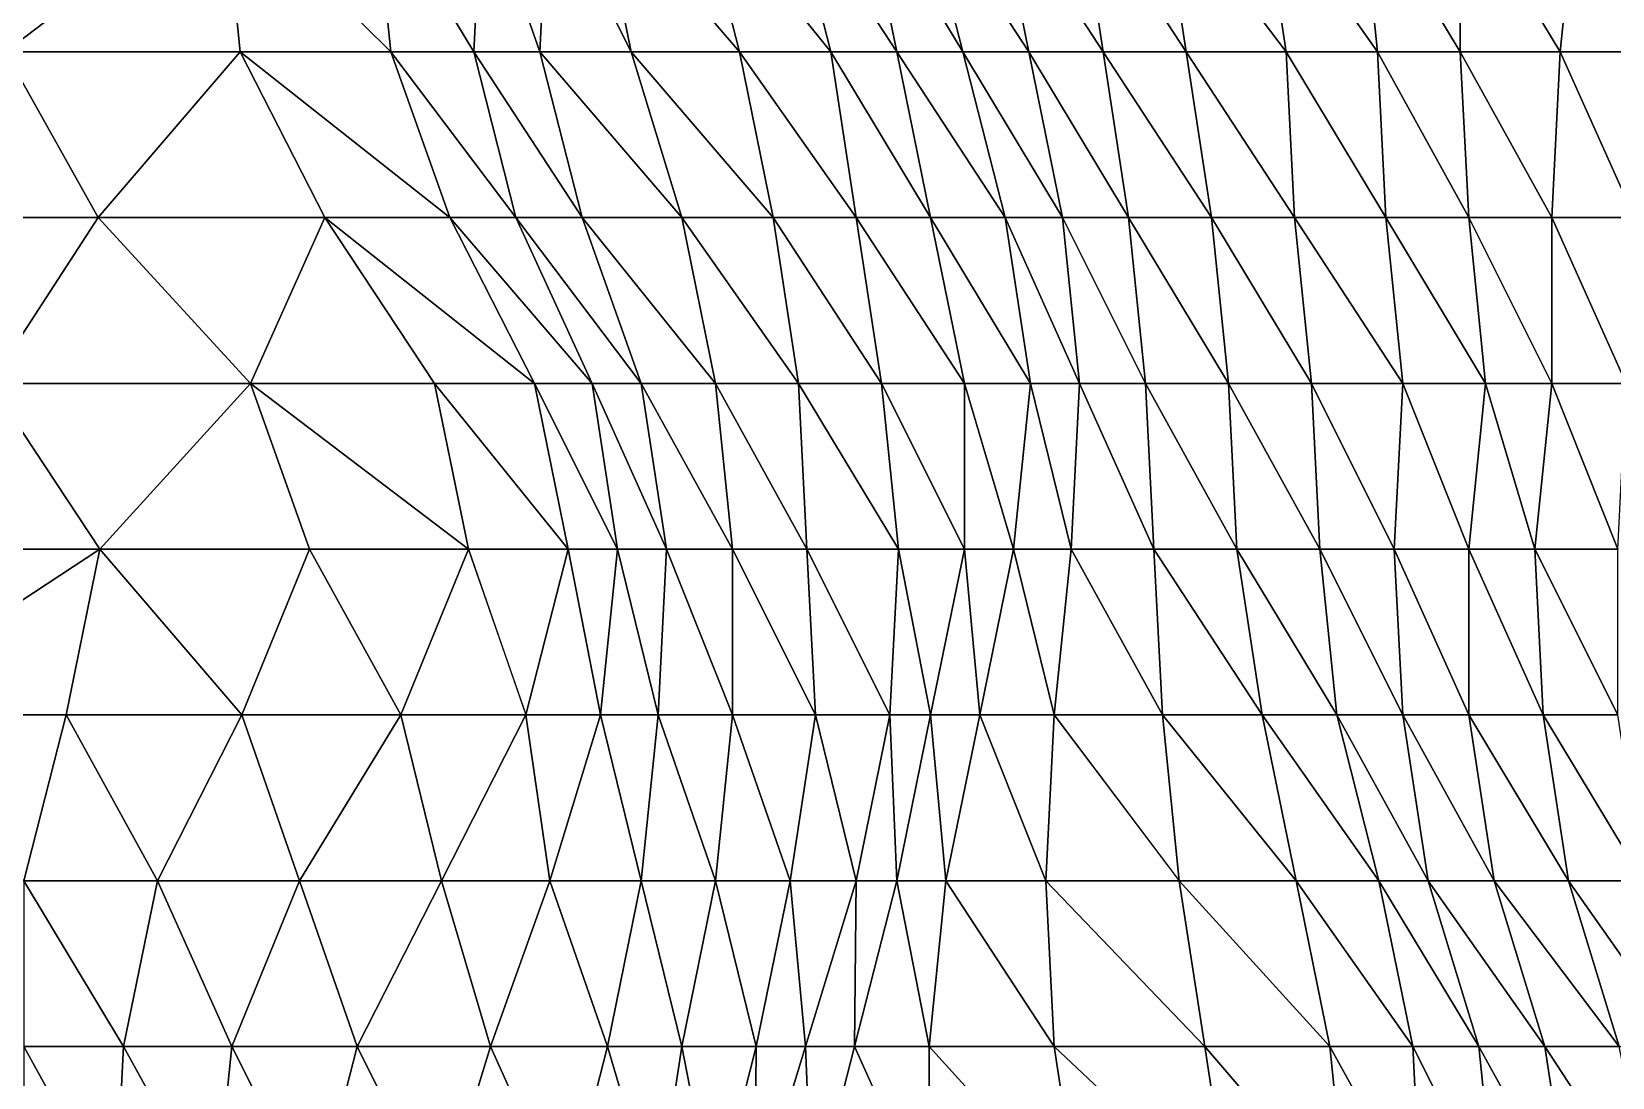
# Model space of a CAD drawing. Header units: metres. Extents: x -137 to 231, y -240 to 234.
# Drawn here: x -48.8 to 8.4, y 160.9 to 198.7 of the extents above; entities that cross this region are included whole.
import ezdxf

# ---------------------------------------------------------------- set-up
doc = ezdxf.new("R2010")
doc.units = ezdxf.units.M

msp = doc.modelspace()

# ---------------------------------------------------------------- linework, layer by layer
for points in [[(-49.770134, 198, -275.84073), (-41.268326, 198, -277.8604), (-41.87964, 204, -278.21335), (-41.87954, 204.0001, -278.21326)], [(-49.770134, 198, -275.84073), (-41.87964, 204, -278.21335), (-49.770134, 204, -275.84073), (-49.770035, 204.0001, -275.84064)], [(-41.87964, 204, -278.21335), (-35.823074, 198, -281.64478), (-36.434387, 204, -281.99774), (-36.434288, 204.0001, -281.99765)], [(-41.87964, 204, -278.21335), (-41.268326, 198, -277.8604), (-35.823074, 198, -281.64478), (-35.822975, 198.0001, -281.64468)], [(-36.434387, 204, -281.99774), (-32.823074, 198, -286.84094), (-32.517426, 204, -286.6645), (-32.517326, 204.0001, -286.6644)], [(-36.434387, 204, -281.99774), (-35.823074, 198, -281.64478), (-32.823074, 198, -286.84094), (-32.822975, 198.0001, -286.84085)], [(-32.517426, 204, -286.6645), (-32.823074, 198, -286.84094), (-30.434387, 198, -292.39005), (-30.434288, 198.0001, -292.38995)], [(-32.517426, 204, -286.6645), (-30.434387, 198, -292.39005), (-30.128738, 204, -292.21356), (-30.12864, 204.0001, -292.21347)], [(-30.128738, 204, -292.21356), (-30.434387, 198, -292.39005), (-27.128738, 198, -297.40973), (-27.12864, 198.0001, -297.40964)], [(-30.128738, 204, -292.21356), (-27.128738, 198, -297.40973), (-28.351364, 204, -298.1156), (-28.351265, 204.0001, -298.1155)], [(-28.351364, 204, -298.1156), (-23.211761, 198, -302.07648), (-24.740036, 204, -302.9588), (-24.739937, 204.0001, -302.9587)], [(-28.351364, 204, -298.1156), (-27.128738, 198, -297.40973), (-23.211761, 198, -302.07648), (-23.211662, 198.0001, -302.0764)], [(-24.740036, 204, -302.9588), (-19.906113, 198, -307.09613), (-21.434387, 204, -307.9785), (-21.434288, 204.0001, -307.9784)], [(-24.740036, 204, -302.9588), (-23.211761, 198, -302.07648), (-19.906113, 198, -307.09613), (-19.906013, 198.0001, -307.09604)], [(-21.434387, 204, -307.9785), (-17.517426, 198, -312.64523), (-18.740036, 204, -313.35114), (-18.739937, 204.0001, -313.35104)], [(-21.434387, 204, -307.9785), (-19.906113, 198, -307.09613), (-17.517426, 198, -312.64523), (-17.517326, 198.0001, -312.64514)], [(-18.740036, 204, -313.35114), (-15.128738, 198, -318.19434), (-16.657013, 204, -319.07666), (-16.656914, 204.0001, -319.07657)], [(-18.740036, 204, -313.35114), (-17.517426, 198, -312.64523), (-15.128738, 198, -318.19434), (-15.128638, 198.0001, -318.19424)], [(-16.657013, 204, -319.07666), (-12.740036, 198, -323.7434), (-13.962662, 204, -324.44928), (-13.962562, 204.0001, -324.4492)], [(-16.657013, 204, -319.07666), (-15.128738, 198, -318.19434), (-12.740036, 198, -323.7434), (-12.739936, 198.0001, -323.74332)], [(-13.962662, 204, -324.44928), (-10.0457, 198, -329.11603), (-10.962662, 204, -329.64545), (-10.962562, 204.0001, -329.64536)], [(-13.962662, 204, -324.44928), (-12.740036, 198, -323.7434), (-10.0457, 198, -329.11603), (-10.0456, 198.0001, -329.11594)], [(-10.962662, 204, -329.64545), (-7.0457, 198, -334.3122), (-7.962662, 204, -334.8416), (-7.962562, 204.0001, -334.84152)], [(-10.962662, 204, -329.64545), (-10.0457, 198, -329.11603), (-7.0457, 198, -334.3122), (-7.0456, 198.0001, -334.3121)], [(-7.962662, 204, -334.8416), (-3.434387, 198, -339.15543), (-4.351364, 204, -339.6848), (-4.351264, 204.0001, -339.68472)], [(-7.962662, 204, -334.8416), (-7.0457, 198, -334.3122), (-3.434387, 198, -339.15543), (-3.434287, 198.0001, -339.15533)], [(-4.351364, 204, -339.6848), (-0.128738, 198, -344.1751), (-0.740051, 204, -344.52805), (-0.739951, 204.0001, -344.52795)], [(-4.351364, 204, -339.6848), (-3.434387, 198, -339.15543), (-0.128738, 198, -344.1751), (-0.128638, 198.0001, -344.17502)], [(-0.740051, 204, -344.52805), (2.871262, 198, -349.37125), (2.871262, 204, -349.37125), (2.871361, 204.0001, -349.37115)], [(-0.740051, 204, -344.52805), (-0.128738, 198, -344.1751), (2.871262, 198, -349.37125), (2.871361, 198.0001, -349.37115)], [(2.871262, 204, -349.37125), (6.482575, 198, -354.21448), (7.093887, 204, -353.8615), (7.093987, 204.0001, -353.86142)], [(2.871262, 204, -349.37125), (2.871262, 198, -349.37125), (6.482575, 198, -354.21448), (6.482675, 198.0001, -354.2144)], [(7.093887, 204, -353.8615), (6.482575, 198, -354.21448), (9.482574, 198, -359.4106), (9.482675, 198.0001, -359.41052)], [(7.093887, 204, -353.8615), (9.482574, 198, -359.4106), (10.399536, 204, -358.8812), (10.399636, 204.0001, -358.8811)], [(-57.354973, 192, -273.29163), (-46.407913, 192, -273.89954), (-49.770134, 198, -275.84073), (-49.770035, 198.0001, -275.84064)], [(-46.407913, 192, -273.89954), (-41.268326, 198, -277.8604), (-49.770134, 198, -275.84073), (-49.770035, 198.0001, -275.84064)], [(-46.407913, 192, -273.89954), (-38.21176, 192, -276.0957), (-41.268326, 198, -277.8604), (-41.268227, 198.0001, -277.86032)], [(-41.268326, 198, -277.8604), (-33.683487, 192, -280.4095), (-35.823074, 198, -281.64478), (-35.822975, 198.0001, -281.64468)], [(-41.268326, 198, -277.8604), (-38.21176, 192, -276.0957), (-33.683487, 192, -280.4095), (-33.683388, 192.0001, -280.4094)], [(-35.823074, 198, -281.64478), (-31.2948, 192, -285.9586), (-32.823074, 198, -286.84094), (-32.822975, 198.0001, -286.84085)], [(-35.823074, 198, -281.64478), (-33.683487, 192, -280.4095), (-31.2948, 192, -285.9586), (-31.2947, 192.0001, -285.9585)], [(-32.823074, 198, -286.84094), (-28.906113, 192, -291.5077), (-30.434387, 198, -292.39005), (-30.434288, 198.0001, -292.38995)], [(-32.823074, 198, -286.84094), (-31.2948, 192, -285.9586), (-28.906113, 192, -291.5077), (-28.906013, 192.0001, -291.5076)], [(-30.434387, 198, -292.39005), (-25.2948, 192, -296.3509), (-27.128738, 198, -297.40973), (-27.12864, 198.0001, -297.40964)], [(-30.434387, 198, -292.39005), (-28.906113, 192, -291.5077), (-25.2948, 192, -296.3509), (-25.2947, 192.0001, -296.3508)], [(-27.128738, 198, -297.40973), (-21.989151, 192, -301.37057), (-23.211761, 198, -302.07648), (-23.211662, 198.0001, -302.0764)], [(-27.128738, 198, -297.40973), (-25.2948, 192, -296.3509), (-21.989151, 192, -301.37057), (-21.989052, 192.0001, -301.37048)], [(-23.211761, 198, -302.07648), (-18.989151, 192, -306.5667), (-19.906113, 198, -307.09613), (-19.906013, 198.0001, -307.09604)], [(-23.211761, 198, -302.07648), (-21.989151, 192, -301.37057), (-18.989151, 192, -306.5667), (-18.989052, 192.0001, -306.56662)], [(-19.906113, 198, -307.09613), (-16.2948, 192, -311.93933), (-17.517426, 198, -312.64523), (-17.517326, 198.0001, -312.64514)], [(-19.906113, 198, -307.09613), (-18.989151, 192, -306.5667), (-16.2948, 192, -311.93933), (-16.2947, 192.0001, -311.93924)], [(-17.517426, 198, -312.64523), (-13.600449, 192, -317.31195), (-15.128738, 198, -318.19434), (-15.128638, 198.0001, -318.19424)], [(-17.517426, 198, -312.64523), (-16.2948, 192, -311.93933), (-13.600449, 192, -317.31195), (-13.600348, 192.0001, -317.31186)], [(-15.128738, 198, -318.19434), (-11.517426, 192, -323.03754), (-12.740036, 198, -323.7434), (-12.739936, 198.0001, -323.74332)], [(-15.128738, 198, -318.19434), (-13.600449, 192, -317.31195), (-11.517426, 192, -323.03754), (-11.517325, 192.0001, -323.03745)], [(-12.740036, 198, -323.7434), (-9.128738, 192, -328.5866), (-10.0457, 198, -329.11603), (-10.0456, 198.0001, -329.11594)], [(-12.740036, 198, -323.7434), (-11.517426, 192, -323.03754), (-9.128738, 192, -328.5866), (-9.128638, 192.0001, -328.58652)], [(-10.0457, 198, -329.11603), (-6.128738, 192, -333.78278), (-7.0457, 198, -334.3122), (-7.0456, 198.0001, -334.3121)], [(-10.0457, 198, -329.11603), (-9.128738, 192, -328.5866), (-6.128738, 192, -333.78278), (-6.128638, 192.0001, -333.78268)], [(-7.0457, 198, -334.3122), (-3.128738, 192, -338.97894), (-3.434387, 198, -339.15543), (-3.434287, 198.0001, -339.15533)], [(-7.0457, 198, -334.3122), (-6.128738, 192, -333.78278), (-3.128738, 192, -338.97894), (-3.128639, 192.0001, -338.97885)], [(-3.434387, 198, -339.15543), (0.17691, 192, -343.99863), (-0.128738, 198, -344.1751), (-0.128638, 198.0001, -344.17502)], [(-3.434387, 198, -339.15543), (-3.128738, 192, -338.97894), (0.17691, 192, -343.99863), (0.17701, 192.0001, -343.99854)], [(-0.128738, 198, -344.1751), (3.17691, 192, -349.19476), (2.871262, 198, -349.37125), (2.871361, 198.0001, -349.37115)], [(-0.128738, 198, -344.1751), (0.17691, 192, -343.99863), (3.17691, 192, -349.19476), (3.17701, 192.0001, -349.19467)], [(2.871262, 198, -349.37125), (6.17691, 192, -354.39093), (6.482575, 198, -354.21448), (6.482675, 198.0001, -354.2144)], [(2.871262, 198, -349.37125), (3.17691, 192, -349.19476), (6.17691, 192, -354.39093), (6.17701, 192.0001, -354.39084)], [(6.482575, 198, -354.21448), (6.17691, 192, -354.39093), (9.17691, 192, -359.5871), (9.177011, 192.0001, -359.587)], [(6.482575, 198, -354.21448), (9.17691, 192, -359.5871), (9.482574, 198, -359.4106), (9.482675, 198.0001, -359.41052)], [(-50.324883, 186, -269.2328), (-46.407913, 192, -273.89954), (-57.354973, 192, -273.29163), (-57.354874, 192.0001, -273.29153)], [(-50.324883, 186, -269.2328), (-40.906113, 186, -270.72308), (-46.407913, 192, -273.89954), (-46.407814, 192.0001, -273.89944)], [(-38.21176, 192, -276.0957), (-46.407913, 192, -273.89954), (-40.906113, 186, -270.72308), (-40.906013, 186.0001, -270.723)], [(-38.21176, 192, -276.0957), (-40.906113, 186, -270.72308), (-34.238235, 186, -273.80157), (-34.238136, 186.0001, -273.80148)], [(-38.21176, 192, -276.0957), (-30.626923, 186, -278.64478), (-33.683487, 192, -280.4095), (-33.683388, 192.0001, -280.4094)], [(-38.21176, 192, -276.0957), (-34.238235, 186, -273.80157), (-30.626923, 186, -278.64478), (-30.626823, 186.0001, -278.64468)], [(-33.683487, 192, -280.4095), (-28.5439, 186, -284.37036), (-31.2948, 192, -285.9586), (-31.2947, 192.0001, -285.9585)], [(-33.683487, 192, -280.4095), (-30.626923, 186, -278.64478), (-28.5439, 186, -284.37036), (-28.5438, 186.0001, -284.37027)], [(-31.2948, 192, -285.9586), (-26.76651, 186, -290.2724), (-28.906113, 192, -291.5077), (-28.906013, 192.0001, -291.5076)], [(-31.2948, 192, -285.9586), (-28.5439, 186, -284.37036), (-26.76651, 186, -290.2724), (-26.76641, 186.0001, -290.2723)], [(-28.906113, 192, -291.5077), (-24.072174, 186, -295.64502), (-25.2948, 192, -296.3509), (-25.2947, 192.0001, -296.3508)], [(-28.906113, 192, -291.5077), (-26.76651, 186, -290.2724), (-24.072174, 186, -295.64502), (-24.072075, 186.0001, -295.64493)], [(-25.2948, 192, -296.3509), (-21.072174, 186, -300.8412), (-21.989151, 192, -301.37057), (-21.989052, 192.0001, -301.37048)], [(-25.2948, 192, -296.3509), (-24.072174, 186, -295.64502), (-21.072174, 186, -300.8412), (-21.072075, 186.0001, -300.8411)], [(-21.989151, 192, -301.37057), (-18.072174, 186, -306.03732), (-18.989151, 192, -306.5667), (-18.989052, 192.0001, -306.56662)], [(-21.989151, 192, -301.37057), (-21.072174, 186, -300.8412), (-18.072174, 186, -306.03732), (-18.072075, 186.0001, -306.03723)], [(-18.989151, 192, -306.5667), (-15.072174, 186, -311.23346), (-16.2948, 192, -311.93933), (-16.2947, 192.0001, -311.93924)], [(-18.989151, 192, -306.5667), (-18.072174, 186, -306.03732), (-15.072174, 186, -311.23346), (-15.072074, 186.0001, -311.23337)], [(-16.2948, 192, -311.93933), (-12.683487, 186, -316.78256), (-13.600449, 192, -317.31195), (-13.600348, 192.0001, -317.31186)], [(-16.2948, 192, -311.93933), (-15.072174, 186, -311.23346), (-12.683487, 186, -316.78256), (-12.683387, 186.0001, -316.78247)], [(-13.600449, 192, -317.31195), (-10.906113, 186, -322.6846), (-11.517426, 192, -323.03754), (-11.517325, 192.0001, -323.03745)], [(-13.600449, 192, -317.31195), (-12.683487, 186, -316.78256), (-10.906113, 186, -322.6846), (-10.906013, 186.0001, -322.6845)], [(-11.517426, 192, -323.03754), (-8.517426, 186, -328.2337), (-9.128738, 192, -328.5866), (-9.128638, 192.0001, -328.58652)], [(-11.517426, 192, -323.03754), (-10.906113, 186, -322.6846), (-8.517426, 186, -328.2337), (-8.517325, 186.0001, -328.2336)], [(-9.128738, 192, -328.5866), (-5.517425, 186, -333.42987), (-6.128738, 192, -333.78278), (-6.128638, 192.0001, -333.78268)], [(-9.128738, 192, -328.5866), (-8.517426, 186, -328.2337), (-5.517425, 186, -333.42987), (-5.517325, 186.0001, -333.42978)], [(-6.128738, 192, -333.78278), (-2.517425, 186, -338.626), (-3.128738, 192, -338.97894), (-3.128639, 192.0001, -338.97885)], [(-6.128738, 192, -333.78278), (-5.517425, 186, -333.42987), (-2.517425, 186, -338.626), (-2.517326, 186.0001, -338.62592)], [(-3.128738, 192, -338.97894), (0.788238, 186, -343.6457), (0.17691, 192, -343.99863), (0.17701, 192.0001, -343.99854)], [(-3.128738, 192, -338.97894), (-2.517425, 186, -338.626), (0.788238, 186, -343.6457), (0.788339, 186.0001, -343.6456)], [(0.17691, 192, -343.99863), (3.788238, 186, -348.84186), (3.17691, 192, -349.19476), (3.17701, 192.0001, -349.19467)], [(0.17691, 192, -343.99863), (0.788238, 186, -343.6457), (3.788238, 186, -348.84186), (3.788338, 186.0001, -348.84177)], [(3.17691, 192, -349.19476), (6.17691, 186, -354.39093), (6.17691, 192, -354.39093), (6.17701, 192.0001, -354.39084)], [(3.17691, 192, -349.19476), (3.788238, 186, -348.84186), (6.17691, 186, -354.39093), (6.17701, 186.0001, -354.39084)], [(6.17691, 192, -354.39093), (8.871262, 186, -359.76355), (9.17691, 192, -359.5871), (9.177011, 192.0001, -359.587)], [(6.17691, 192, -354.39093), (6.17691, 186, -354.39093), (8.871262, 186, -359.76355), (8.871362, 186.0001, -359.76346)], [(-56.38144, 180, -265.80136), (-46.351357, 180, -266.9387), (-50.324883, 186, -269.2328), (-50.324783, 186.0001, -269.2327)], [(-46.351357, 180, -266.9387), (-40.906113, 186, -270.72308), (-50.324883, 186, -269.2328), (-50.324783, 186.0001, -269.2327)], [(-46.351357, 180, -266.9387), (-38.76651, 180, -269.4878), (-40.906113, 186, -270.72308), (-40.906013, 186.0001, -270.723)], [(-40.906113, 186, -270.72308), (-33.01561, 180, -273.0957), (-34.238235, 186, -273.80157), (-34.238136, 186.0001, -273.80148)], [(-40.906113, 186, -270.72308), (-38.76651, 180, -269.4878), (-33.01561, 180, -273.0957), (-33.01551, 180.0001, -273.0956)], [(-34.238235, 186, -273.80157), (-29.404297, 180, -277.9389), (-30.626923, 186, -278.64478), (-30.626823, 186.0001, -278.64468)], [(-34.238235, 186, -273.80157), (-33.01561, 180, -273.0957), (-29.404297, 180, -277.9389), (-29.404198, 180.0001, -277.9388)], [(-30.626923, 186, -278.64478), (-27.626923, 180, -283.84094), (-28.5439, 186, -284.37036), (-28.5438, 186.0001, -284.37027)], [(-30.626923, 186, -278.64478), (-29.404297, 180, -277.9389), (-27.626923, 180, -283.84094), (-27.626823, 180.0001, -283.84085)], [(-28.5439, 186, -284.37036), (-25.849548, 180, -289.74298), (-26.76651, 186, -290.2724), (-26.76641, 186.0001, -290.2723)], [(-28.5439, 186, -284.37036), (-27.626923, 180, -283.84094), (-25.849548, 180, -289.74298), (-25.84945, 180.0001, -289.7429)], [(-26.76651, 186, -290.2724), (-23.460861, 180, -295.29205), (-24.072174, 186, -295.64502), (-24.072075, 186.0001, -295.64493)], [(-26.76651, 186, -290.2724), (-25.849548, 180, -289.74298), (-23.460861, 180, -295.29205), (-23.460762, 180.0001, -295.29196)], [(-24.072174, 186, -295.64502), (-20.76651, 180, -300.66467), (-21.072174, 186, -300.8412), (-21.072075, 186.0001, -300.8411)], [(-24.072174, 186, -295.64502), (-23.460861, 180, -295.29205), (-20.76651, 180, -300.66467), (-20.76641, 180.0001, -300.66458)], [(-21.072174, 186, -300.8412), (-17.460861, 180, -305.6844), (-18.072174, 186, -306.03732), (-18.072075, 186.0001, -306.03723)], [(-21.072174, 186, -300.8412), (-20.76651, 180, -300.66467), (-17.460861, 180, -305.6844), (-17.460762, 180.0001, -305.6843)], [(-18.072174, 186, -306.03732), (-15.072174, 180, -311.23346), (-15.072174, 186, -311.23346), (-15.072074, 186.0001, -311.23337)], [(-18.072174, 186, -306.03732), (-17.460861, 180, -305.6844), (-15.072174, 180, -311.23346), (-15.072074, 180.0001, -311.23337)], [(-15.072174, 186, -311.23346), (-13.2948, 180, -317.1355), (-12.683487, 186, -316.78256), (-12.683387, 186.0001, -316.78247)], [(-15.072174, 186, -311.23346), (-15.072174, 180, -311.23346), (-13.2948, 180, -317.1355), (-13.2947, 180.0001, -317.1354)], [(-12.683487, 186, -316.78256), (-13.2948, 180, -317.1355), (-11.211761, 180, -322.86108), (-11.211661, 180.0001, -322.861)], [(-12.683487, 186, -316.78256), (-11.211761, 180, -322.86108), (-10.906113, 186, -322.6846), (-10.906013, 186.0001, -322.6845)], [(-10.906113, 186, -322.6846), (-11.211761, 180, -322.86108), (-8.211761, 180, -328.05722), (-8.211661, 180.0001, -328.05713)], [(-10.906113, 186, -322.6846), (-8.211761, 180, -328.05722), (-8.517426, 186, -328.2337), (-8.517325, 186.0001, -328.2336)], [(-8.517426, 186, -328.2337), (-5.211761, 180, -333.2534), (-5.517425, 186, -333.42987), (-5.517325, 186.0001, -333.42978)], [(-8.517426, 186, -328.2337), (-8.211761, 180, -328.05722), (-5.211761, 180, -333.2534), (-5.211661, 180.0001, -333.2533)], [(-5.517425, 186, -333.42987), (-2.211762, 180, -338.44952), (-2.517425, 186, -338.626), (-2.517326, 186.0001, -338.62592)], [(-5.517425, 186, -333.42987), (-5.211761, 180, -333.2534), (-2.211762, 180, -338.44952), (-2.211662, 180.0001, -338.44943)], [(-2.517425, 186, -338.626), (0.482574, 180, -343.82214), (0.788238, 186, -343.6457), (0.788339, 186.0001, -343.6456)], [(-2.517425, 186, -338.626), (-2.211762, 180, -338.44952), (0.482574, 180, -343.82214), (0.482674, 180.0001, -343.82205)], [(0.788238, 186, -343.6457), (0.482574, 180, -343.82214), (3.17691, 180, -349.19476), (3.17701, 180.0001, -349.19467)], [(0.788238, 186, -343.6457), (3.17691, 180, -349.19476), (3.788238, 186, -348.84186), (3.788338, 186.0001, -348.84177)], [(3.788238, 186, -348.84186), (3.17691, 180, -349.19476), (5.565597, 180, -354.74387), (5.565698, 180.0001, -354.74377)], [(3.788238, 186, -348.84186), (5.565597, 180, -354.74387), (6.17691, 186, -354.39093), (6.17701, 186.0001, -354.39084)], [(6.17691, 186, -354.39093), (5.565597, 180, -354.74387), (8.565598, 180, -359.94003), (8.565698, 180.0001, -359.93994)], [(6.17691, 186, -354.39093), (8.565598, 180, -359.94003), (8.871262, 186, -359.76355), (8.871362, 186.0001, -359.76346)], [(-55.464478, 174, -265.27194), (-46.351357, 180, -266.9387), (-56.38144, 180, -265.80136), (-56.38134, 180.0001, -265.80127)], [(-55.464478, 174, -265.27194), (-47.573982, 174, -267.6446), (-46.351357, 180, -266.9387), (-46.351257, 180.0001, -266.9386)], [(-46.351357, 180, -266.9387), (-47.573982, 174, -267.6446), (-41.21176, 174, -270.89954), (-41.211662, 174.0001, -270.89944)], [(-46.351357, 180, -266.9387), (-41.21176, 174, -270.89954), (-38.76651, 180, -269.4878), (-38.76641, 180.0001, -269.4877)], [(-38.76651, 180, -269.4878), (-41.21176, 174, -270.89954), (-35.46086, 174, -274.50745), (-35.460762, 174.0001, -274.50735)], [(-38.76651, 180, -269.4878), (-35.46086, 174, -274.50745), (-33.01561, 180, -273.0957), (-33.01551, 180.0001, -273.0956)], [(-33.01561, 180, -273.0957), (-35.46086, 174, -274.50745), (-30.932571, 174, -278.82126), (-30.932472, 174.0001, -278.82117)], [(-33.01561, 180, -273.0957), (-30.932571, 174, -278.82126), (-29.404297, 180, -277.9389), (-29.404198, 180.0001, -277.9388)], [(-29.404297, 180, -277.9389), (-30.932571, 174, -278.82126), (-28.238235, 174, -284.19388), (-28.238136, 174.0001, -284.1938)], [(-29.404297, 180, -277.9389), (-28.238235, 174, -284.19388), (-27.626923, 180, -283.84094), (-27.626823, 180.0001, -283.84085)], [(-27.626923, 180, -283.84094), (-28.238235, 174, -284.19388), (-26.155197, 174, -289.91943), (-26.155098, 174.0001, -289.91934)], [(-27.626923, 180, -283.84094), (-26.155197, 174, -289.91943), (-25.849548, 180, -289.74298), (-25.84945, 180.0001, -289.7429)], [(-25.849548, 180, -289.74298), (-26.155197, 174, -289.91943), (-23.460861, 174, -295.29205), (-23.460762, 174.0001, -295.29196)], [(-25.849548, 180, -289.74298), (-23.460861, 174, -295.29205), (-23.460861, 180, -295.29205), (-23.460762, 180.0001, -295.29196)], [(-23.460861, 180, -295.29205), (-20.460861, 174, -300.48822), (-20.76651, 180, -300.66467), (-20.76641, 180.0001, -300.66458)], [(-23.460861, 180, -295.29205), (-23.460861, 174, -295.29205), (-20.460861, 174, -300.48822), (-20.460762, 174.0001, -300.48813)], [(-20.76651, 180, -300.66467), (-17.76651, 174, -305.86084), (-17.460861, 180, -305.6844), (-17.460762, 180.0001, -305.6843)], [(-20.76651, 180, -300.66467), (-20.460861, 174, -300.48822), (-17.76651, 174, -305.86084), (-17.76641, 174.0001, -305.86075)], [(-17.460861, 180, -305.6844), (-17.76651, 174, -305.86084), (-16.2948, 174, -311.93933), (-16.2947, 174.0001, -311.93924)], [(-17.460861, 180, -305.6844), (-16.2948, 174, -311.93933), (-15.072174, 180, -311.23346), (-15.072074, 180.0001, -311.23337)], [(-15.072174, 180, -311.23346), (-16.2948, 174, -311.93933), (-14.517426, 174, -317.84137), (-14.517325, 174.0001, -317.84128)], [(-15.072174, 180, -311.23346), (-14.517426, 174, -317.84137), (-13.2948, 180, -317.1355), (-13.2947, 180.0001, -317.1354)], [(-13.2948, 180, -317.1355), (-14.517426, 174, -317.84137), (-11.823074, 174, -323.214), (-11.822974, 174.0001, -323.2139)], [(-13.2948, 180, -317.1355), (-11.823074, 174, -323.214), (-11.211761, 180, -322.86108), (-11.211661, 180.0001, -322.861)], [(-11.211761, 180, -322.86108), (-11.823074, 174, -323.214), (-7.906113, 174, -327.88074), (-7.906013, 174.0001, -327.88065)], [(-11.211761, 180, -322.86108), (-7.906113, 174, -327.88074), (-8.211761, 180, -328.05722), (-8.211661, 180.0001, -328.05713)], [(-8.211761, 180, -328.05722), (-4.2948, 174, -332.72397), (-5.211761, 180, -333.2534), (-5.211661, 180.0001, -333.2533)], [(-8.211761, 180, -328.05722), (-7.906113, 174, -327.88074), (-4.2948, 174, -332.72397), (-4.2947, 174.0001, -332.72388)], [(-5.211761, 180, -333.2534), (-1.600449, 174, -338.0966), (-2.211762, 180, -338.44952), (-2.211662, 180.0001, -338.44943)], [(-5.211761, 180, -333.2534), (-4.2948, 174, -332.72397), (-1.600449, 174, -338.0966), (-1.600349, 174.0001, -338.0965)], [(-2.211762, 180, -338.44952), (0.788238, 174, -343.6457), (0.482574, 180, -343.82214), (0.482674, 180.0001, -343.82205)], [(-2.211762, 180, -338.44952), (-1.600449, 174, -338.0966), (0.788238, 174, -343.6457), (0.788339, 174.0001, -343.6456)], [(0.482574, 180, -343.82214), (3.17691, 174, -349.19476), (3.17691, 180, -349.19476), (3.17701, 180.0001, -349.19467)], [(0.482574, 180, -343.82214), (0.788238, 174, -343.6457), (3.17691, 174, -349.19476), (3.17701, 174.0001, -349.19467)], [(3.17691, 180, -349.19476), (5.871262, 174, -354.56738), (5.565597, 180, -354.74387), (5.565698, 180.0001, -354.74377)], [(3.17691, 180, -349.19476), (3.17691, 174, -349.19476), (5.871262, 174, -354.56738), (5.871362, 174.0001, -354.5673)], [(5.565597, 180, -354.74387), (8.565598, 174, -359.94003), (8.565598, 180, -359.94003), (8.565698, 180.0001, -359.93994)], [(5.565597, 180, -354.74387), (5.871262, 174, -354.56738), (8.565598, 174, -359.94003), (8.565698, 174.0001, -359.93994)], [(-55.464478, 174, -265.27194), (-49.102257, 168, -268.52692), (-47.573982, 174, -267.6446), (-47.573883, 174.0001, -267.6445)], [(-47.573982, 174, -267.6446), (-49.102257, 168, -268.52692), (-44.268326, 168, -272.66425), (-44.268227, 168.0001, -272.66415)], [(-47.573982, 174, -267.6446), (-44.268326, 168, -272.66425), (-41.21176, 174, -270.89954), (-41.211662, 174.0001, -270.89944)], [(-41.21176, 174, -270.89954), (-44.268326, 168, -272.66425), (-39.12874, 168, -276.62512), (-39.12864, 168.0001, -276.62503)], [(-41.21176, 174, -270.89954), (-39.12874, 168, -276.62512), (-35.46086, 174, -274.50745), (-35.460762, 174.0001, -274.50735)], [(-35.46086, 174, -274.50745), (-39.12874, 168, -276.62512), (-33.989143, 168, -280.58597), (-33.989044, 168.0001, -280.58588)], [(-35.46086, 174, -274.50745), (-33.989143, 168, -280.58597), (-30.932571, 174, -278.82126), (-30.932472, 174.0001, -278.82117)], [(-30.932571, 174, -278.82126), (-33.989143, 168, -280.58597), (-30.072174, 168, -285.25272), (-30.072075, 168.0001, -285.25262)], [(-30.932571, 174, -278.82126), (-30.072174, 168, -285.25272), (-28.238235, 174, -284.19388), (-28.238136, 174.0001, -284.1938)], [(-28.238235, 174, -284.19388), (-30.072174, 168, -285.25272), (-26.76651, 168, -290.2724), (-26.76641, 168.0001, -290.2723)], [(-28.238235, 174, -284.19388), (-26.76651, 168, -290.2724), (-26.155197, 174, -289.91943), (-26.155098, 174.0001, -289.91934)], [(-26.155197, 174, -289.91943), (-26.76651, 168, -290.2724), (-24.072174, 168, -295.64502), (-24.072075, 168.0001, -295.64493)], [(-26.155197, 174, -289.91943), (-24.072174, 168, -295.64502), (-23.460861, 174, -295.29205), (-23.460762, 174.0001, -295.29196)], [(-23.460861, 174, -295.29205), (-24.072174, 168, -295.64502), (-21.377823, 168, -301.01764), (-21.377724, 168.0001, -301.01755)], [(-23.460861, 174, -295.29205), (-21.377823, 168, -301.01764), (-20.460861, 174, -300.48822), (-20.460762, 174.0001, -300.48813)], [(-20.460861, 174, -300.48822), (-21.377823, 168, -301.01764), (-18.989151, 168, -306.5667), (-18.989052, 168.0001, -306.56662)], [(-20.460861, 174, -300.48822), (-18.989151, 168, -306.5667), (-17.76651, 174, -305.86084), (-17.76641, 174.0001, -305.86075)], [(-17.76651, 174, -305.86084), (-18.989151, 168, -306.5667), (-17.517426, 168, -312.64523), (-17.517326, 168.0001, -312.64514)], [(-17.76651, 174, -305.86084), (-17.517426, 168, -312.64523), (-16.2948, 174, -311.93933), (-16.2947, 174.0001, -311.93924)], [(-16.2948, 174, -311.93933), (-17.517426, 168, -312.64523), (-15.740036, 168, -318.54727), (-15.739936, 168.0001, -318.54718)], [(-16.2948, 174, -311.93933), (-15.740036, 168, -318.54727), (-14.517426, 174, -317.84137), (-14.517325, 174.0001, -317.84128)], [(-14.517426, 174, -317.84137), (-15.740036, 168, -318.54727), (-12.128738, 168, -323.39047), (-12.128638, 168.0001, -323.39038)], [(-14.517426, 174, -317.84137), (-12.128738, 168, -323.39047), (-11.823074, 174, -323.214), (-11.822974, 174.0001, -323.2139)], [(-11.823074, 174, -323.214), (-12.128738, 168, -323.39047), (-7.2948, 168, -327.5278), (-7.2947, 168.0001, -327.5277)], [(-11.823074, 174, -323.214), (-7.2948, 168, -327.5278), (-7.906113, 174, -327.88074), (-7.906013, 174.0001, -327.88065)], [(-7.906113, 174, -327.88074), (-3.072174, 168, -332.0181), (-4.2948, 174, -332.72397), (-4.2947, 174.0001, -332.72388)], [(-7.906113, 174, -327.88074), (-7.2948, 168, -327.5278), (-3.072174, 168, -332.0181), (-3.072074, 168.0001, -332.018)], [(-4.2948, 174, -332.72397), (-0.072174, 168, -337.21423), (-1.600449, 174, -338.0966), (-1.600349, 174.0001, -338.0965)], [(-4.2948, 174, -332.72397), (-3.072174, 168, -332.0181), (-0.072174, 168, -337.21423), (-0.072074, 168.0001, -337.21414)], [(-1.600449, 174, -338.0966), (1.7052, 168, -343.11627), (0.788238, 174, -343.6457), (0.788339, 174.0001, -343.6456)], [(-1.600449, 174, -338.0966), (-0.072174, 168, -337.21423), (1.7052, 168, -343.11627), (1.7053, 168.0001, -343.11618)], [(0.788238, 174, -343.6457), (4.093887, 168, -348.66537), (3.17691, 174, -349.19476), (3.17701, 174.0001, -349.19467)], [(0.788238, 174, -343.6457), (1.7052, 168, -343.11627), (4.093887, 168, -348.66537), (4.093987, 168.0001, -348.66528)], [(3.17691, 174, -349.19476), (6.788239, 168, -354.038), (5.871262, 174, -354.56738), (5.871362, 174.0001, -354.5673)], [(3.17691, 174, -349.19476), (4.093887, 168, -348.66537), (6.788239, 168, -354.038), (6.788339, 168.0001, -354.0379)], [(5.871262, 174, -354.56738), (9.482574, 168, -359.4106), (8.565598, 174, -359.94003), (8.565698, 174.0001, -359.93994)], [(5.871262, 174, -354.56738), (6.788239, 168, -354.038), (9.482574, 168, -359.4106), (9.482675, 168.0001, -359.41052)], [(-49.102257, 168, -268.52692), (-45.49095, 162, -273.37012), (-44.268326, 168, -272.66425), (-44.268227, 168.0001, -272.66415)], [(-49.102257, 168, -268.52692), (-49.102257, 162, -268.52692), (-45.49095, 162, -273.37012), (-45.490852, 162.0001, -273.37003)], [(-44.268326, 168, -272.66425), (-45.49095, 162, -273.37012), (-41.573982, 162, -278.03687), (-41.573883, 162.0001, -278.03677)], [(-44.268326, 168, -272.66425), (-41.573982, 162, -278.03687), (-39.12874, 168, -276.62512), (-39.12864, 168.0001, -276.62503)], [(-39.12874, 168, -276.62512), (-41.573982, 162, -278.03687), (-37.0457, 162, -282.35068), (-37.0456, 162.0001, -282.3506)], [(-39.12874, 168, -276.62512), (-37.0457, 162, -282.35068), (-33.989143, 168, -280.58597), (-33.989044, 168.0001, -280.58588)], [(-33.989143, 168, -280.58597), (-37.0457, 162, -282.35068), (-32.21176, 162, -286.488), (-32.211662, 162.0001, -286.4879)], [(-33.989143, 168, -280.58597), (-32.21176, 162, -286.488), (-30.072174, 168, -285.25272), (-30.072075, 168.0001, -285.25262)], [(-30.072174, 168, -285.25272), (-32.21176, 162, -286.488), (-27.989151, 162, -290.97827), (-27.989052, 162.0001, -290.97818)], [(-30.072174, 168, -285.25272), (-27.989151, 162, -290.97827), (-26.76651, 168, -290.2724), (-26.76641, 168.0001, -290.2723)], [(-26.76651, 168, -290.2724), (-27.989151, 162, -290.97827), (-25.2948, 162, -296.3509), (-25.2947, 162.0001, -296.3508)], [(-26.76651, 168, -290.2724), (-25.2948, 162, -296.3509), (-24.072174, 168, -295.64502), (-24.072075, 168.0001, -295.64493)], [(-24.072174, 168, -295.64502), (-25.2948, 162, -296.3509), (-22.600449, 162, -301.7235), (-22.60035, 162.0001, -301.72342)], [(-24.072174, 168, -295.64502), (-22.600449, 162, -301.7235), (-21.377823, 168, -301.01764), (-21.377724, 168.0001, -301.01755)], [(-21.377823, 168, -301.01764), (-22.600449, 162, -301.7235), (-20.823074, 162, -307.62555), (-20.822975, 162.0001, -307.62546)], [(-21.377823, 168, -301.01764), (-20.823074, 162, -307.62555), (-18.989151, 168, -306.5667), (-18.989052, 168.0001, -306.56662)], [(-18.989151, 168, -306.5667), (-20.823074, 162, -307.62555), (-19.0457, 162, -313.5276), (-19.0456, 162.0001, -313.5275)], [(-18.989151, 168, -306.5667), (-19.0457, 162, -313.5276), (-17.517426, 168, -312.64523), (-17.517326, 168.0001, -312.64514)], [(-17.517426, 168, -312.64523), (-19.0457, 162, -313.5276), (-16.351364, 162, -318.9002), (-16.351265, 162.0001, -318.90012)], [(-17.517426, 168, -312.64523), (-16.351364, 162, -318.9002), (-15.740036, 168, -318.54727), (-15.739936, 168.0001, -318.54718)], [(-15.740036, 168, -318.54727), (-16.351364, 162, -318.9002), (-11.823074, 162, -323.214), (-11.822974, 162.0001, -323.2139)], [(-15.740036, 168, -318.54727), (-11.823074, 162, -323.214), (-12.128738, 168, -323.39047), (-12.128638, 168.0001, -323.39038)], [(-12.128738, 168, -323.39047), (-6.377823, 162, -326.9984), (-7.2948, 168, -327.5278), (-7.2947, 168.0001, -327.5277)], [(-12.128738, 168, -323.39047), (-11.823074, 162, -323.214), (-6.377823, 162, -326.9984), (-6.377723, 162.0001, -326.99832)], [(-7.2948, 168, -327.5278), (-1.849548, 162, -331.3122), (-3.072174, 168, -332.0181), (-3.072074, 168.0001, -332.018)], [(-7.2948, 168, -327.5278), (-6.377823, 162, -326.9984), (-1.849548, 162, -331.3122), (-1.849448, 162.0001, -331.3121)], [(-3.072174, 168, -332.0181), (1.150452, 162, -336.50836), (-0.072174, 168, -337.21423), (-0.072074, 168.0001, -337.21414)], [(-3.072174, 168, -332.0181), (-1.849548, 162, -331.3122), (1.150452, 162, -336.50836), (1.150552, 162.0001, -336.50827)], [(-0.072174, 168, -337.21423), (3.539139, 162, -342.05743), (1.7052, 168, -343.11627), (1.7053, 168.0001, -343.11618)], [(-0.072174, 168, -337.21423), (1.150452, 162, -336.50836), (3.539139, 162, -342.05743), (3.539239, 162.0001, -342.05734)], [(1.7052, 168, -343.11627), (5.927811, 162, -347.60657), (4.093887, 168, -348.66537), (4.093987, 168.0001, -348.66528)], [(1.7052, 168, -343.11627), (3.539139, 162, -342.05743), (5.927811, 162, -347.60657), (5.927911, 162.0001, -347.60648)], [(4.093887, 168, -348.66537), (8.622162, 162, -352.9792), (6.788239, 168, -354.038), (6.788339, 168.0001, -354.0379)], [(4.093887, 168, -348.66537), (5.927811, 162, -347.60657), (8.622162, 162, -352.9792), (8.622262, 162.0001, -352.9791)], [(6.788239, 168, -354.038), (11.010849, 162, -358.52826), (9.482574, 168, -359.4106), (9.482675, 168.0001, -359.41052)], [(6.788239, 168, -354.038), (8.622162, 162, -352.9792), (11.010849, 162, -358.52826), (11.010949, 162.0001, -358.52817)], [(-49.102257, 162, -268.52692), (-45.796608, 156, -273.5466), (-45.49095, 162, -273.37012), (-45.490852, 162.0001, -273.37003)], [(-49.102257, 162, -268.52692), (-49.102257, 156, -268.52692), (-45.796608, 156, -273.5466), (-45.79651, 156.0001, -273.5465)], [(-45.49095, 162, -273.37012), (-45.796608, 156, -273.5466), (-42.185287, 156, -278.38983), (-42.18519, 156.0001, -278.38974)], [(-45.49095, 162, -273.37012), (-42.185287, 156, -278.38983), (-41.573982, 162, -278.03687), (-41.573883, 162.0001, -278.03677)], [(-41.573982, 162, -278.03687), (-42.185287, 156, -278.38983), (-38.573982, 156, -283.23303), (-38.573883, 156.0001, -283.23294)], [(-41.573982, 162, -278.03687), (-38.573982, 156, -283.23303), (-37.0457, 162, -282.35068), (-37.0456, 162.0001, -282.3506)], [(-37.0457, 162, -282.35068), (-38.573982, 156, -283.23303), (-34.0457, 156, -287.5468), (-34.0456, 156.0001, -287.54672)], [(-37.0457, 162, -282.35068), (-34.0457, 156, -287.5468), (-32.21176, 162, -286.488), (-32.211662, 162.0001, -286.4879)], [(-32.21176, 162, -286.488), (-34.0457, 156, -287.5468), (-29.517426, 156, -291.86063), (-29.517326, 156.0001, -291.86053)], [(-32.21176, 162, -286.488), (-29.517426, 156, -291.86063), (-27.989151, 162, -290.97827), (-27.989052, 162.0001, -290.97818)], [(-27.989151, 162, -290.97827), (-29.517426, 156, -291.86063), (-26.211761, 156, -296.8803), (-26.211662, 156.0001, -296.88022)], [(-27.989151, 162, -290.97827), (-26.211761, 156, -296.8803), (-25.2948, 162, -296.3509), (-25.2947, 162.0001, -296.3508)], [(-25.2948, 162, -296.3509), (-26.211761, 156, -296.8803), (-24.128738, 156, -302.60587), (-24.12864, 156.0001, -302.60577)], [(-25.2948, 162, -296.3509), (-24.128738, 156, -302.60587), (-22.600449, 162, -301.7235), (-22.60035, 162.0001, -301.72342)], [(-22.600449, 162, -301.7235), (-24.128738, 156, -302.60587), (-22.657013, 156, -308.6844), (-22.656914, 156.0001, -308.6843)], [(-22.600449, 162, -301.7235), (-22.657013, 156, -308.6844), (-20.823074, 162, -307.62555), (-20.822975, 162.0001, -307.62546)], [(-20.823074, 162, -307.62555), (-22.657013, 156, -308.6844), (-20.57399, 156, -314.40994), (-20.57389, 156.0001, -314.40985)], [(-20.823074, 162, -307.62555), (-20.57399, 156, -314.40994), (-19.0457, 162, -313.5276), (-19.0456, 162.0001, -313.5275)], [(-19.0457, 162, -313.5276), (-20.57399, 156, -314.40994), (-16.351364, 156, -318.9002), (-16.351265, 156.0001, -318.90012)], [(-19.0457, 162, -313.5276), (-16.351364, 156, -318.9002), (-16.351364, 162, -318.9002), (-16.351265, 162.0001, -318.90012)], [(-16.351364, 162, -318.9002), (-10.906113, 156, -322.6846), (-11.823074, 162, -323.214), (-11.822974, 162.0001, -323.2139)], [(-16.351364, 162, -318.9002), (-16.351364, 156, -318.9002), (-10.906113, 156, -322.6846), (-10.906013, 156.0001, -322.6845)], [(-11.823074, 162, -323.214), (-5.460861, 156, -326.469), (-6.377823, 162, -326.9984), (-6.377723, 162.0001, -326.99832)], [(-11.823074, 162, -323.214), (-10.906113, 156, -322.6846), (-5.460861, 156, -326.469), (-5.460761, 156.0001, -326.4689)], [(-6.377823, 162, -326.9984), (-1.238236, 156, -330.95926), (-1.849548, 162, -331.3122), (-1.849448, 162.0001, -331.3121)], [(-6.377823, 162, -326.9984), (-5.460861, 156, -326.469), (-1.238236, 156, -330.95926), (-1.238136, 156.0001, -330.95917)], [(-1.849548, 162, -331.3122), (1.456101, 156, -336.3319), (1.150452, 162, -336.50836), (1.150552, 162.0001, -336.50827)], [(-1.849548, 162, -331.3122), (-1.238236, 156, -330.95926), (1.456101, 156, -336.3319), (1.456201, 156.0001, -336.33182)], [(1.150452, 162, -336.50836), (4.150436, 156, -341.70453), (3.539139, 162, -342.05743), (3.539239, 162.0001, -342.05734)], [(1.150452, 162, -336.50836), (1.456101, 156, -336.3319), (4.150436, 156, -341.70453), (4.150537, 156.0001, -341.70444)], [(3.539139, 162, -342.05743), (6.844788, 156, -347.07715), (5.927811, 162, -347.60657), (5.927911, 162.0001, -347.60648)], [(3.539139, 162, -342.05743), (4.150436, 156, -341.70453), (6.844788, 156, -347.07715), (6.844888, 156.0001, -347.07706)], [(5.927811, 162, -347.60657), (9.844788, 156, -352.2733), (8.622162, 162, -352.9792), (8.622262, 162.0001, -352.9791)], [(5.927811, 162, -347.60657), (6.844788, 156, -347.07715), (9.844788, 156, -352.2733), (9.844888, 156.0001, -352.2732)]]:
    msp.add_3dface(points)

doc.saveas('drawing.dxf')
